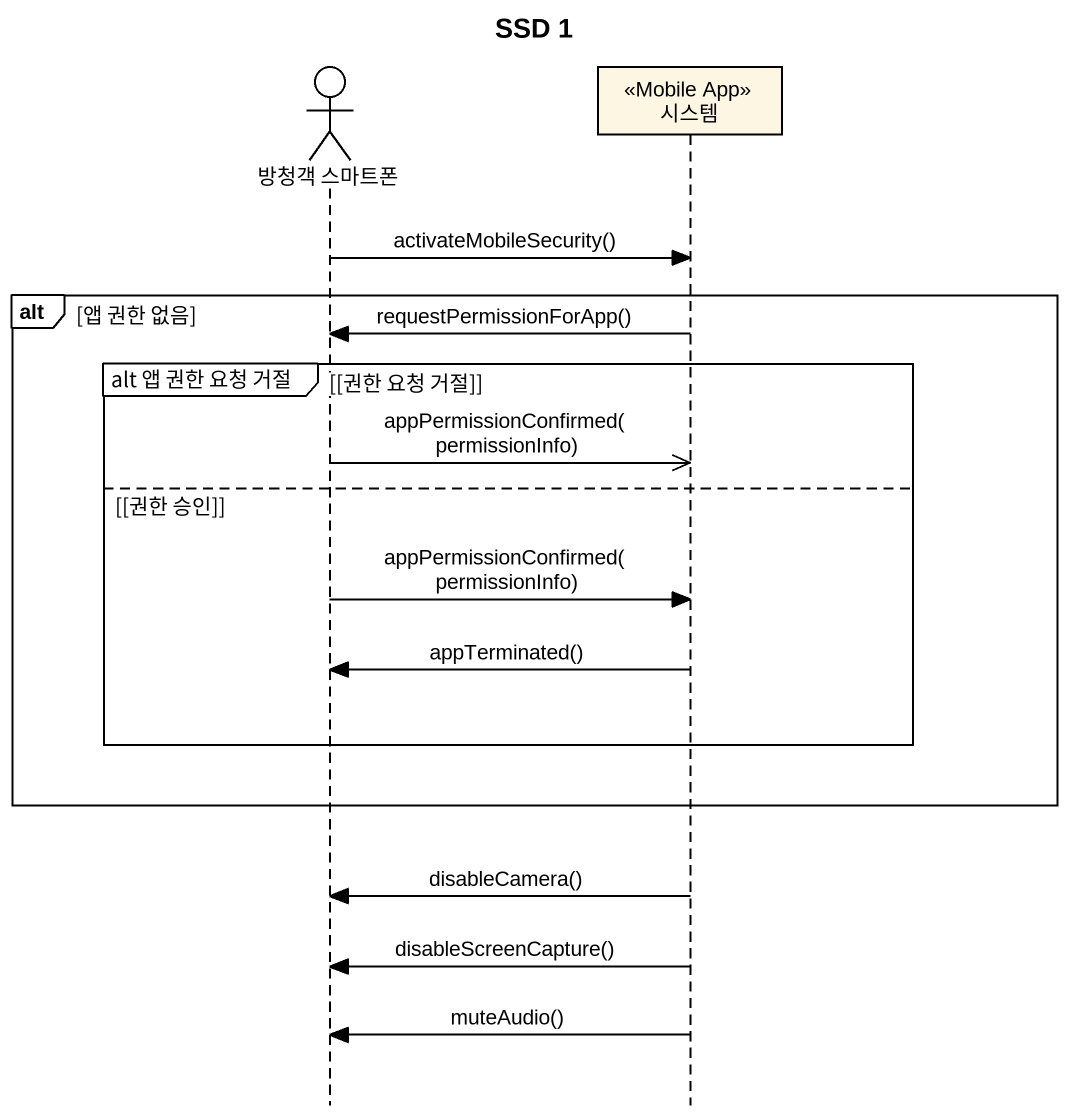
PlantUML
@startuml
title SSD 1
hide footbox
actor "방청객 스마트폰" as 방청객_스마트폰
participant 시스템 <<Mobile App>>

방청객_스마트폰 -> 시스템 : activateMobileSecurity()
alt 앱 권한 없음
  시스템 -> 방청객_스마트폰 : requestPermissionForApp()
  group alt 앱 권한 요청 거절 [[권한 요청 거절]]
    방청객_스마트폰 ->> 시스템 : appPermissionConfirmed(permissionInfo)
  else [권한 승인]
    방청객_스마트폰 -> 시스템 : appPermissionConfirmed(permissionInfo)
    시스템 -> 방청객_스마트폰 : appTerminated()
  end
end
시스템 -> 방청객_스마트폰 : disableCamera()
시스템 -> 방청객_스마트폰 : disableScreenCapture()
시스템 -> 방청객_스마트폰 : muteAudio()
@enduml
